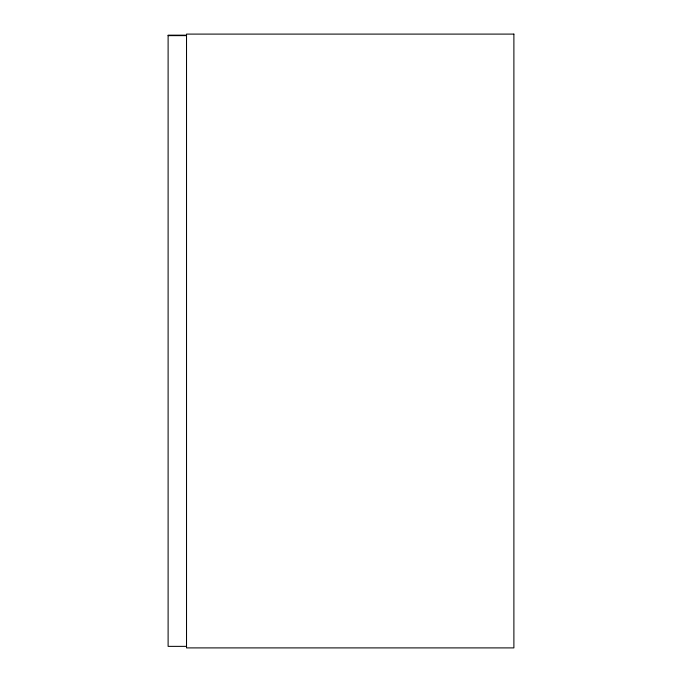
<?xml version="1.0" encoding="UTF-8"?>
<svg xmlns="http://www.w3.org/2000/svg" width="682" height="682" viewBox="0 0 682 682"><rect width="100%" height="100%" fill="white"/><g stroke="black" fill="none" stroke-linecap="round" stroke-linejoin="round"><path stroke-width="1.02" d="M186.527 35.174L168.113 35.174L168.113 646.366L186.527 646.366M168.113 35.634L186.527 35.634M513.887 34.1L186.527 34.1L186.527 647.9L513.887 647.9L513.887 34.1"/></g></svg>
